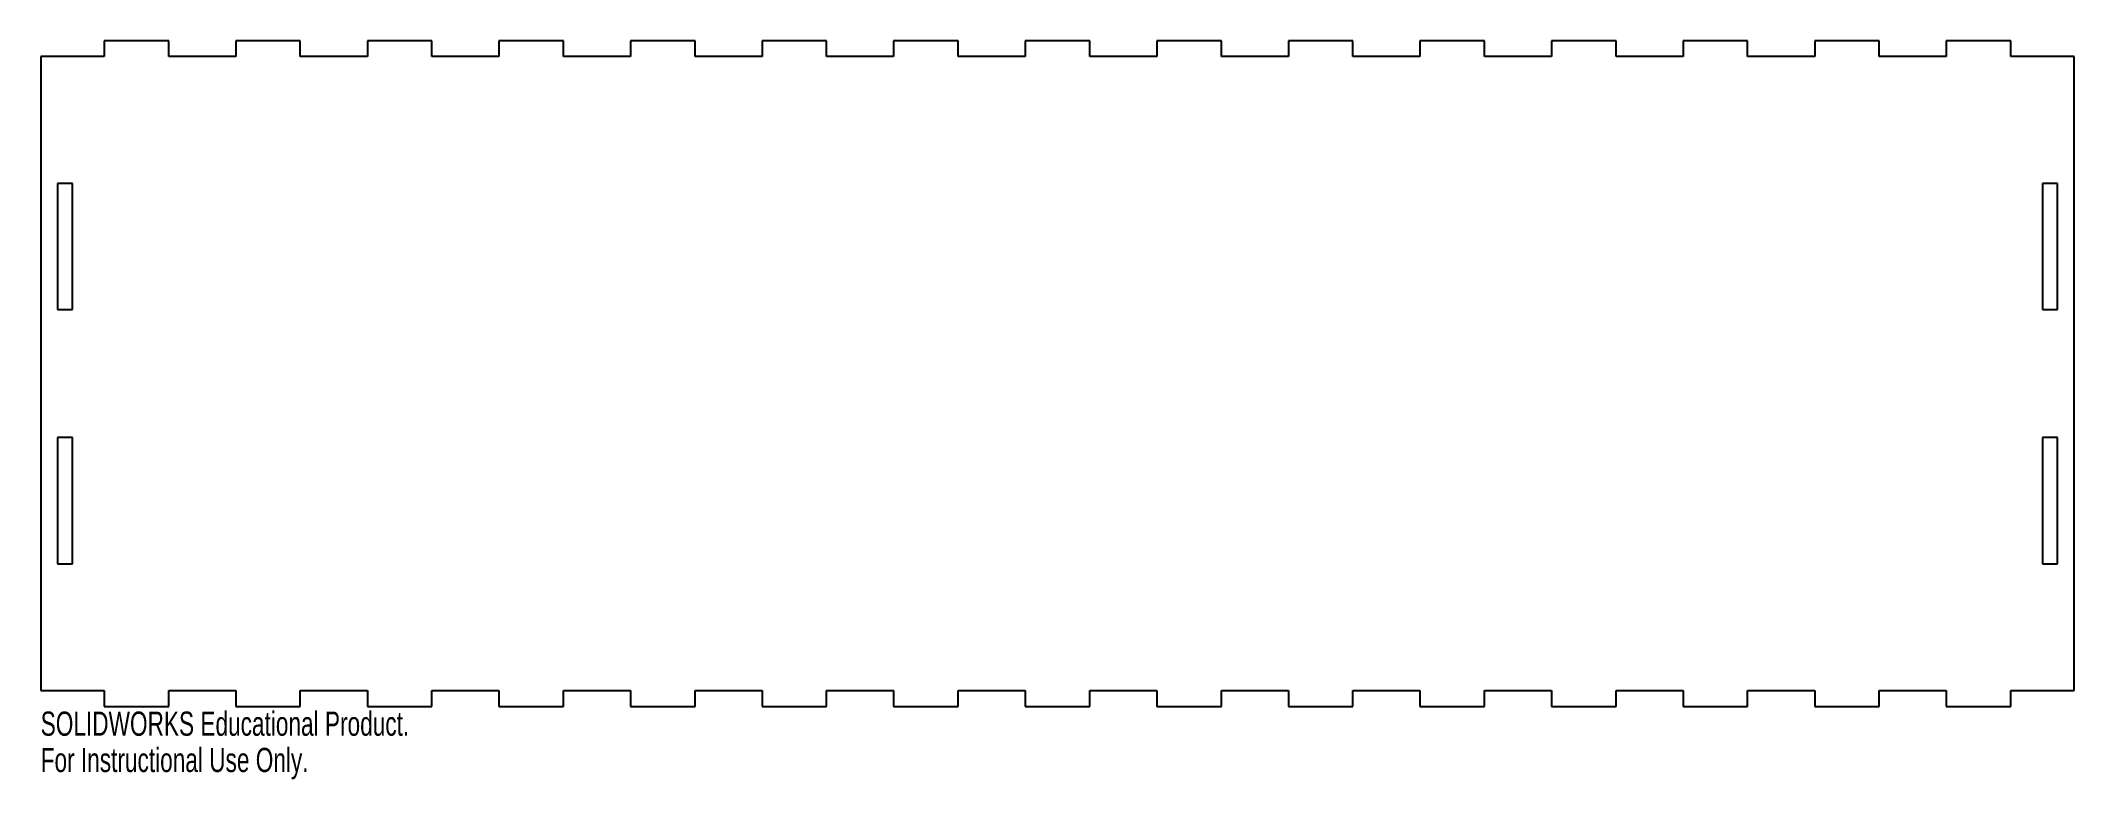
# Model space of a CAD drawing. Header units: millimetres. Extents: x 0 to 40.7, y -1.8 to 13.
import ezdxf

# ---------------------------------------------------------------- set-up
doc = ezdxf.new("R2010")
doc.units = ezdxf.units.MM
doc.styles.add('SLDTEXTSTYLE0', font='TXT', dxfattribs={"width": 0.7})

msp = doc.modelspace()

# ---------------------------------------------------------------- linework, layer by layer
at = {"color": 7, "linetype": 'Continuous', "lineweight": 25}
for p, q in [((1.26, 12.661), (-0.01, 12.661)), ((-0.01, 12.661), (-0.01, -0.01)), ((2.55, 12.978), (1.26, 12.978)), ((1.26, 12.978), (1.26, 12.661)), ((2.55, 12.661), (2.55, 12.978)), ((3.891, 12.661), (2.55, 12.661)), ((3.891, 12.978), (3.891, 12.661)), ((5.181, 12.978), (3.891, 12.978)), ((5.181, 12.661), (5.181, 12.978)), ((6.521, 12.661), (5.181, 12.661)), ((7.812, 12.978), (6.521, 12.978)), ((6.521, 12.978), (6.521, 12.661)), ((7.812, 12.661), (7.812, 12.978)), ((9.152, 12.661), (7.812, 12.661)), ((10.442, 12.978), (9.152, 12.978)), ((9.152, 12.978), (9.152, 12.661)), ((10.442, 12.661), (10.442, 12.978)), ((11.783, 12.661), (10.442, 12.661)), ((13.073, 12.978), (11.783, 12.978)), ((11.783, 12.978), (11.783, 12.661)), ((13.073, 12.661), (13.073, 12.978)), ((14.413, 12.661), (13.073, 12.661)), ((15.704, 12.978), (14.413, 12.978)), ((14.413, 12.978), (14.413, 12.661)), ((15.704, 12.661), (15.704, 12.978)), ((17.044, 12.661), (15.704, 12.661)), ((18.334, 12.978), (17.044, 12.978)), ((17.044, 12.978), (17.044, 12.661)), ((18.334, 12.661), (18.334, 12.978)), ((19.675, 12.661), (18.334, 12.661)), ((20.965, 12.978), (19.675, 12.978)), ((19.675, 12.978), (19.675, 12.661)), ((20.965, 12.661), (20.965, 12.978)), ((22.306, 12.661), (20.965, 12.661)), ((23.596, 12.978), (22.306, 12.978)), ((22.306, 12.978), (22.306, 12.661)), ((23.596, 12.661), (23.596, 12.978)), ((24.936, 12.661), (23.596, 12.661)), ((26.227, 12.978), (24.936, 12.978)), ((24.936, 12.978), (24.936, 12.661)), ((26.227, 12.661), (26.227, 12.978)), ((27.567, 12.661), (26.227, 12.661)), ((28.857, 12.978), (27.567, 12.978)), ((27.567, 12.978), (27.567, 12.661)), ((28.857, 12.661), (28.857, 12.978)), ((30.198, 12.661), (28.857, 12.661)), ((31.488, 12.978), (30.198, 12.978)), ((30.198, 12.978), (30.198, 12.661)), ((31.488, 12.661), (31.488, 12.978)), ((32.828, 12.661), (31.488, 12.661)), ((34.119, 12.978), (32.828, 12.978)), ((32.828, 12.978), (32.828, 12.661)), ((34.119, 12.661), (34.119, 12.978)), ((35.459, 12.661), (34.119, 12.661)), ((36.749, 12.978), (35.459, 12.978)), ((35.459, 12.978), (35.459, 12.661)), ((36.749, 12.661), (36.749, 12.978)), ((38.09, 12.661), (36.749, 12.661)), ((39.38, 12.978), (38.09, 12.978)), ((38.09, 12.978), (38.09, 12.661)), ((39.38, 12.661), (39.38, 12.978)), ((40.65, 12.661), (39.38, 12.661)), ((40.65, -0.01), (40.65, 12.661)), ((0.328, 10.125), (0.328, 7.605)), ((0.625, 10.125), (0.328, 10.125)), ((0.625, 7.605), (0.625, 10.125)), ((40.312, 10.125), (40.015, 10.125)), ((40.015, 10.125), (40.015, 7.605)), ((40.312, 7.605), (40.312, 10.125)), ((0.328, 7.605), (0.625, 7.605)), ((40.015, 7.605), (40.312, 7.605)), ((0.328, 5.045), (0.328, 2.525)), ((0.625, 5.045), (0.328, 5.045)), ((0.625, 2.525), (0.625, 5.045)), ((40.312, 5.045), (40.015, 5.045)), ((40.015, 5.045), (40.015, 2.525)), ((40.312, 2.525), (40.312, 5.045)), ((0.328, 2.525), (0.625, 2.525)), ((40.015, 2.525), (40.312, 2.525)), ((-0.01, -0.01), (1.26, -0.01)), ((1.26, -0.01), (1.26, -0.328)), ((1.26, -0.328), (2.55, -0.328)), ((2.55, -0.328), (2.55, -0.01)), ((2.55, -0.01), (3.891, -0.01)), ((3.891, -0.01), (3.891, -0.328)), ((3.891, -0.328), (5.181, -0.328)), ((5.181, -0.328), (5.181, -0.01)), ((5.181, -0.01), (6.521, -0.01)), ((6.521, -0.01), (6.521, -0.328)), ((6.521, -0.328), (7.812, -0.328)), ((7.812, -0.328), (7.812, -0.01)), ((7.812, -0.01), (9.152, -0.01)), ((9.152, -0.01), (9.152, -0.328)), ((9.152, -0.328), (10.442, -0.328)), ((10.442, -0.328), (10.442, -0.01)), ((10.442, -0.01), (11.783, -0.01)), ((11.783, -0.01), (11.783, -0.328)), ((11.783, -0.328), (13.073, -0.328)), ((13.073, -0.328), (13.073, -0.01)), ((13.073, -0.01), (14.413, -0.01)), ((14.413, -0.01), (14.413, -0.328)), ((14.413, -0.328), (15.704, -0.328)), ((15.704, -0.328), (15.704, -0.01)), ((15.704, -0.01), (17.044, -0.01)), ((17.044, -0.01), (17.044, -0.328)), ((17.044, -0.328), (18.334, -0.328)), ((18.334, -0.328), (18.334, -0.01)), ((18.334, -0.01), (19.675, -0.01)), ((19.675, -0.01), (19.675, -0.328)), ((19.675, -0.328), (20.965, -0.328)), ((20.965, -0.328), (20.965, -0.01)), ((20.965, -0.01), (22.306, -0.01)), ((22.306, -0.01), (22.306, -0.328)), ((22.306, -0.328), (23.596, -0.328)), ((23.596, -0.328), (23.596, -0.01)), ((23.596, -0.01), (24.936, -0.01)), ((24.936, -0.01), (24.936, -0.328)), ((24.936, -0.328), (26.227, -0.328)), ((26.227, -0.328), (26.227, -0.01)), ((26.227, -0.01), (27.567, -0.01)), ((27.567, -0.01), (27.567, -0.328)), ((27.567, -0.328), (28.857, -0.328)), ((28.857, -0.328), (28.857, -0.01)), ((28.857, -0.01), (30.198, -0.01)), ((30.198, -0.01), (30.198, -0.328)), ((30.198, -0.328), (31.488, -0.328)), ((31.488, -0.328), (31.488, -0.01)), ((31.488, -0.01), (32.828, -0.01)), ((32.828, -0.01), (32.828, -0.328)), ((32.828, -0.328), (34.119, -0.328)), ((34.119, -0.328), (34.119, -0.01)), ((34.119, -0.01), (35.459, -0.01)), ((35.459, -0.01), (35.459, -0.328)), ((35.459, -0.328), (36.749, -0.328)), ((36.749, -0.328), (36.749, -0.01)), ((36.749, -0.01), (38.09, -0.01)), ((38.09, -0.01), (38.09, -0.328)), ((38.09, -0.328), (39.38, -0.328)), ((39.38, -0.328), (39.38, -0.01)), ((39.38, -0.01), (40.65, -0.01))]:
    msp.add_line(p, q, dxfattribs=at)

# ---------------------------------------------------------------- texts
at = {"color": 7, "linetype": 'Continuous', "char_height": 0.48336, "attachment_point": 1, "style": 'SLDTEXTSTYLE0'}
for s, insert in [('SOLIDWORKS Educational Product.', (-0.01, -0.43)), ('For Instructional Use Only.', (-0.01, -1.155))]:
    msp.add_mtext(s, dxfattribs=dict(at, insert=insert))

doc.saveas('drawing.dxf')
